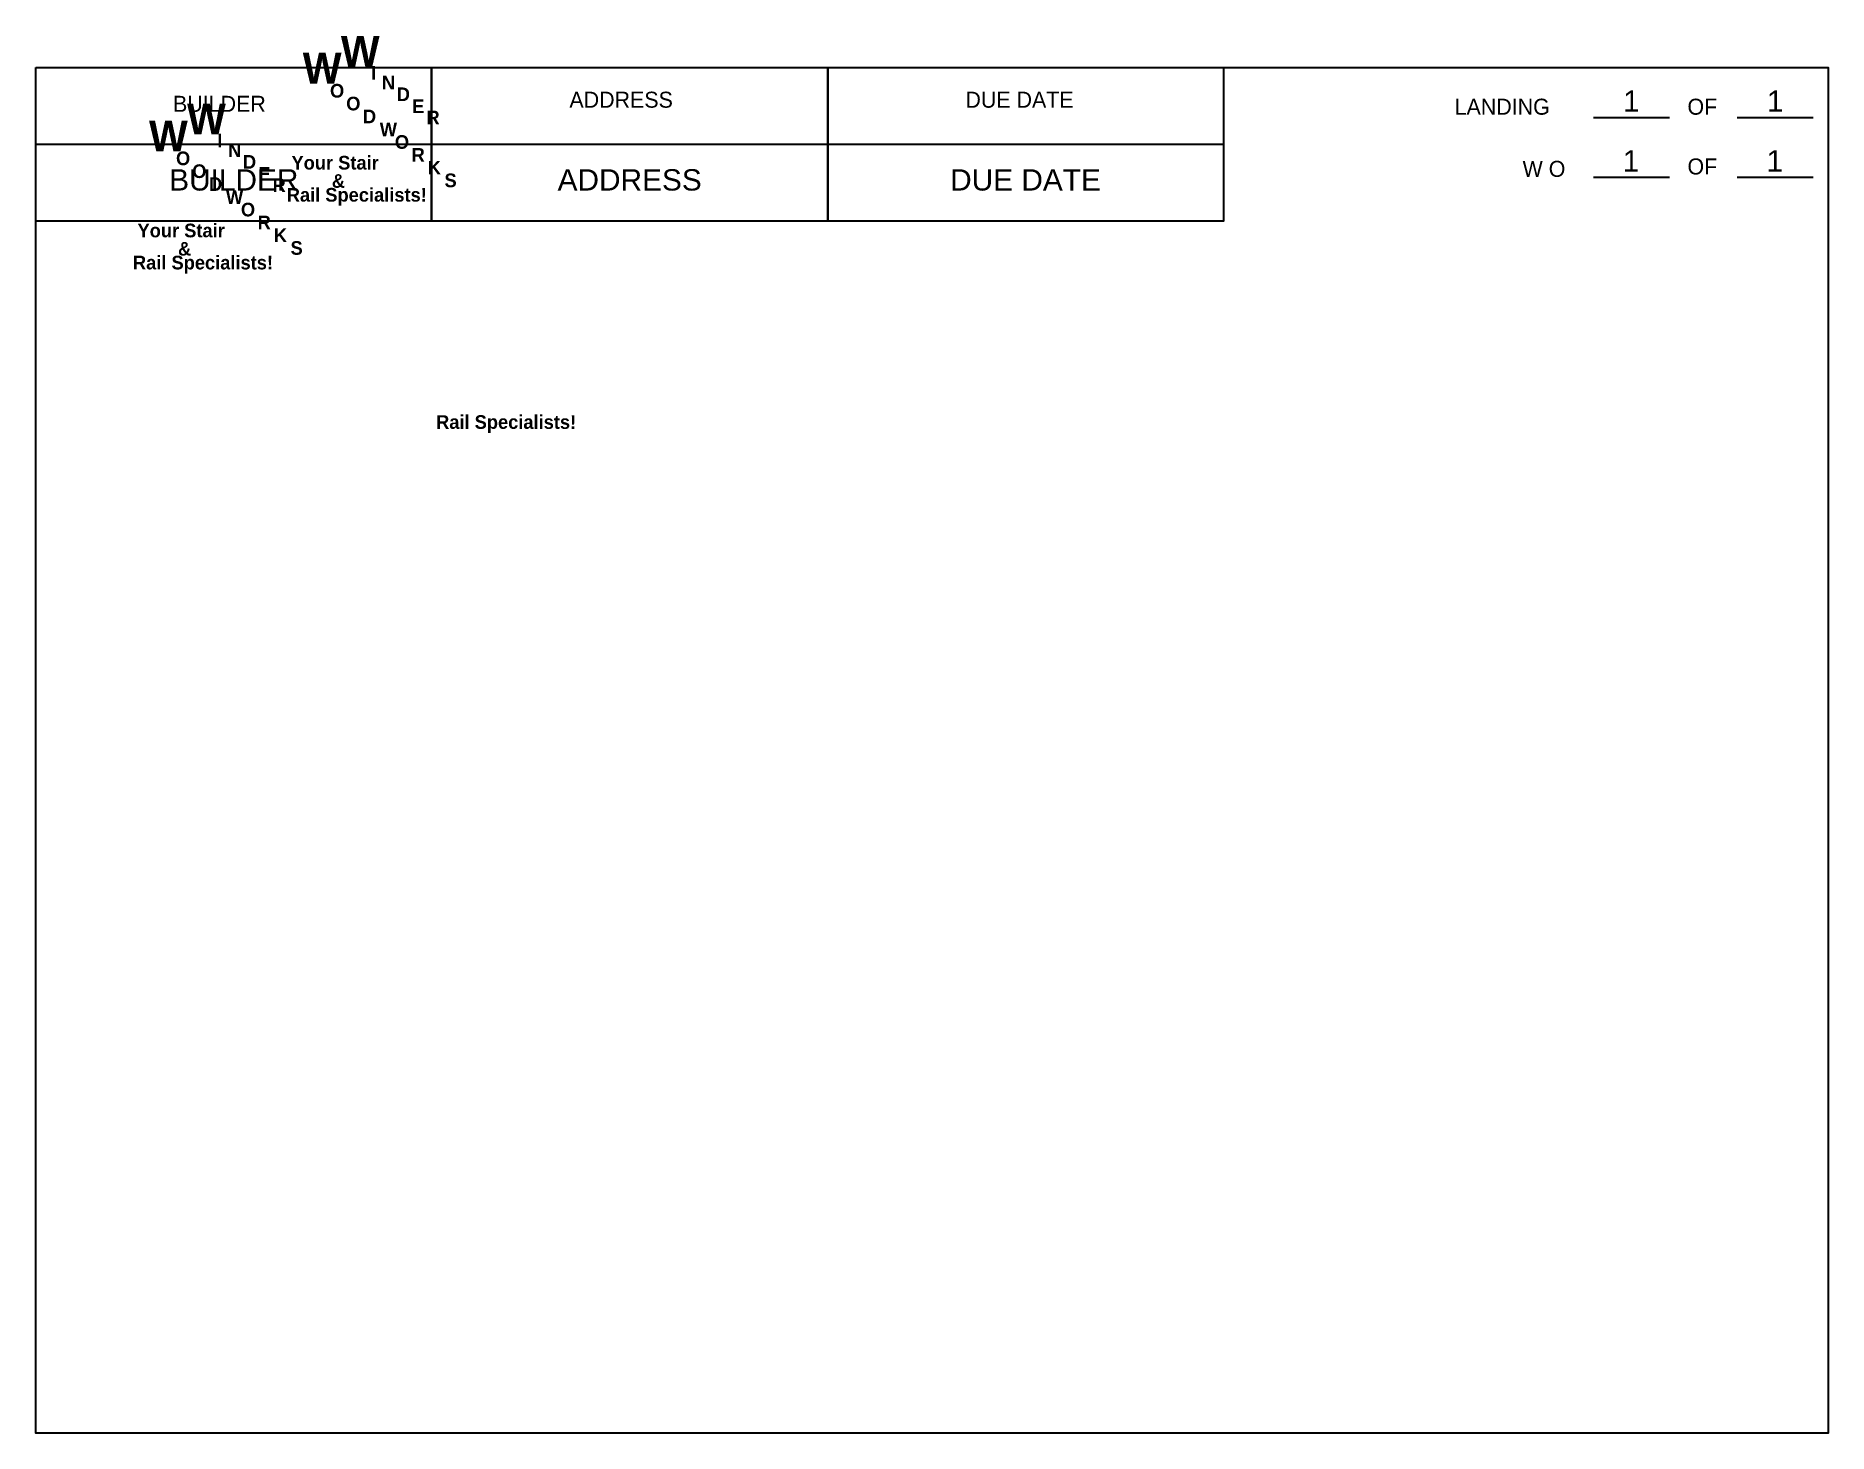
# Paper-space layout 'Landscape Plain' of a CAD drawing. Header units: inches. Extents: x 0 to 10.5, y 0.1 to 8.3.
import ezdxf
from ezdxf.enums import TextEntityAlignment as Align

# ---------------------------------------------------------------- set-up
doc = ezdxf.new("R2010")
doc.units = ezdxf.units.IN
doc.header["$MEASUREMENT"] = 0
for name, color, linetype, lineweight in [('Border', 1, 'Continuous', 35), ('Border @ 1', 1, 'Continuous', 35), ('Concrete', 40, 'Continuous', 9), ('Kick', 4, 'Continuous', 9), ('Stringer @ 1', 7, 'Continuous', 13), ('Stringer @ 16', 7, 'Continuous', 13), ('Stringer Template @ 16', 3, 'Continuous', 9)]:
    doc.layers.add(name, color=color, linetype=linetype, lineweight=lineweight)
doc.styles.add('3-32 Text', font='arial.ttf', dxfattribs={"height": 0.09375})
doc.styles.add('PRINT', font='ARIALUNI.TTF', dxfattribs={"height": 0.125})

# ---------------------------------------------------------------- blocks, each defined once
blk = doc.blocks.new('Landscape Plain')
at = {"layer": 'Border @ 1', "style": 'PRINT'}
for tag, p in [('L', (9.347, -0.197)), ('L', (10.19, -0.197)), ('WO', (9.344, -0.546)), ('WO', (10.187, -0.546))]:
    blk.add_attdef(tag, text='', height=0.125, dxfattribs=at).set_placement(p, align=Align.MIDDLE)
for tag, p in [('BUILDER', (1.16, -0.721)), ('ADDRESS', (3.479, -0.721)), ('DUEDATE', (5.798, -0.721))]:
    blk.add_attdef(tag, text='', height=0.125, dxfattribs=at).set_placement(p, align=Align.CENTER)

psp = doc.layouts.new('Landscape Plain')

# ---------------------------------------------------------------- linework, layer by layer
at = {"layer": 'Border'}
for p, q in [((9.171, 7.793), (9.616, 7.793)), ((10.013, 7.793), (10.458, 7.793)), ((2.365, 7.635), (0.046, 7.635)), ((4.685, 7.635), (2.365, 7.635)), ((7.004, 7.635), (4.685, 7.635)), ((9.171, 7.443), (9.616, 7.443)), ((10.013, 7.443), (10.458, 7.443))]:
    psp.add_line(p, q, dxfattribs=at)
for points in [[(0.046, 8.086), (10.546, 8.086), (10.546, 0.086), (0.046, 0.086)], [(0.046, 8.086), (2.365, 8.086), (2.365, 7.185), (0.046, 7.185)], [(2.365, 8.086), (4.685, 8.086), (4.685, 7.185), (2.365, 7.185)], [(4.685, 8.086), (7.004, 8.086), (7.004, 7.185), (4.685, 7.185)]]:
    psp.add_lwpolyline(points, close=True, dxfattribs=at)

# ---------------------------------------------------------------- block references
at = {"layer": 'Concrete'}
ref = psp.add_blockref('Landscape Plain', (0.046, 8.086), dxfattribs=at)
ref.add_attrib('BUILDER', 'BUILDER', dxfattribs={"layer": 'Border @ 1', "height": 0.125, "style": 'PRINT'}).set_placement((1.206, 7.365), align=Align.CENTER)
ref.add_attrib('ADDRESS', 'ADDRESS', dxfattribs={"layer": 'Border @ 1', "height": 0.125, "style": 'PRINT'}).set_placement((3.525, 7.365), align=Align.CENTER)
ref.add_attrib('DUEDATE', 'DUE DATE', dxfattribs={"layer": 'Border @ 1', "height": 0.125, "style": 'PRINT'}).set_placement((5.844, 7.365), align=Align.CENTER)
ref.add_attrib('L', '1', dxfattribs={"layer": 'Border @ 1', "height": 0.125, "style": 'PRINT'}).set_placement((9.393, 7.889), align=Align.MIDDLE)
ref.add_attrib('L', '1', dxfattribs={"layer": 'Border @ 1', "height": 0.125, "style": 'PRINT'}).set_placement((10.236, 7.889), align=Align.MIDDLE)
ref.add_attrib('WO', '1', dxfattribs={"layer": 'Border @ 1', "height": 0.125, "style": 'PRINT'}).set_placement((9.391, 7.539), align=Align.MIDDLE)
ref.add_attrib('WO', '1', dxfattribs={"layer": 'Border @ 1', "height": 0.125, "style": 'PRINT'}).set_placement((10.233, 7.539), align=Align.MIDDLE)

# ---------------------------------------------------------------- texts
at = {"layer": 'Stringer @ 1', "char_height": 0.09375, "attachment_point": 1, "style": '3-32 Text'}
for s, heights, insert in [('{\\fHigh Tower Text|b0|i0|c0|p18;BUILDER}', [-0.0958], (0.85, 7.92)), ('{\\fHigh Tower Text|b0|i0|c0|p18;ADDRESS}', [-0.0958], (3.172, 7.944)), ('{\\fHigh Tower Text|b0|i0|c0|p18;DUE DATE}', [-0.0958], (5.492, 7.944)), ('{\\fHigh Tower Text|b0|i0|c0|p18;LANDING}', [-0.0965], (8.358, 7.903)), ('{\\fHigh Tower Text|b0|i0|c0|p18;OF}', [-0.0958], (9.722, 7.903)), ('{\\fHigh Tower Text|b0|i0|c0|p18;W O}', [-0.0963], (8.756, 7.539)), ('{\\fHigh Tower Text|b0|i0|c0|p18;OF}', [-0.0958], (9.722, 7.553))]:
    psp.add_mtext_dynamic_manual_height_columns(s, width=2.21487, gutter_width=0.625, heights=heights, dxfattribs=dict(at, insert=insert))
at = {"layer": 'Stringer @ 16', "char_height": 0.08, "attachment_point": 1, "style": '3-32 Text'}
for s, width, heights, insert in [('\\pxsm0.75;{\\fStylus BT|b1|i0|c0|p34;    Your Stair\\P    }', 201.73992, [-0.201], (1.425, 7.568)), ('\\pxsm0.75;{\\fStylus BT|b1|i0|c0|p34;   &    }', 201.73992, [-0.101], (1.691, 7.461)), ('{\\fStylus BT|b1|i0|c0|p34;Rail Specialists!}', 84.46821, [-0.111], (1.516, 7.38)), ('\\pxsm0.75;{\\fStylus BT|b1|i0|c0|p34;    Your Stair\\P    }', 201.73992, [-0.201], (0.523, 7.171)), ('\\pxsm0.75;{\\fStylus BT|b1|i0|c0|p34;   &    }', 201.73992, [-0.101], (0.79, 7.064)), ('{\\fStylus BT|b1|i0|c0|p34;Rail Specialists!}', 84.46821, [-0.111], (0.615, 6.983)), ('{\\fStylus BT|b1|i0|c0|p34;Rail Specialists!}', 84.46821, [-0.111], (2.391, 6.049))]:
    psp.add_mtext_dynamic_manual_height_columns(s, width=width, gutter_width=10, heights=heights, dxfattribs=dict(at, insert=insert))
at = {"layer": 'Stringer Template @ 16', "style": '3-32 Text'}
for s, heights, insert, char_height, attachment_point in [('{\\fSuperFrench|b1|i0|c2|p2;W}', [-0.185], (1.833, 8.271), 0.18, 1), ('{\\fSuperFrench|b1|i0|c2|p2;W}', [-0.185], (1.61, 8.172), 0.18, 1), ('{\\fSuperFrench|b1|i0|c2|p2;I}', [-0.08], (2.025, 8.055), 0.08, 5), ('{\\fSuperFrench|b1|i0|c2|p2;O}', [-0.0823], (1.811, 7.949), 0.08, 5), ('{\\fSuperFrench|b1|i0|c2|p2;N}', [-0.08], (2.112, 7.998), 0.08, 5), ('{\\fSuperFrench|b1|i0|c2|p2;O}', [-0.0823], (1.906, 7.874), 0.08, 5), ('{\\fSuperFrench|b1|i0|c2|p2;D}', [-0.08], (2.199, 7.929), 0.08, 5), ('{\\fSuperFrench|b1|i0|c2|p2;E}', [-0.08], (2.286, 7.859), 0.08, 5), ('{\\fSuperFrench|b1|i0|c2|p2;W}', [-0.185], (0.709, 7.775), 0.18, 1), ('{\\fSuperFrench|b1|i0|c2|p2;W}', [-0.185], (0.932, 7.874), 0.18, 1), ('{\\fSuperFrench|b1|i0|c2|p2;D}', [-0.08], (2.001, 7.799), 0.08, 5), ('{\\fSuperFrench|b1|i0|c2|p2;R}', [-0.0828], (2.373, 7.793), 0.08, 5), ('{\\fSuperFrench|b1|i0|c2|p2;I}', [-0.08], (1.124, 7.658), 0.08, 5), ('{\\fSuperFrench|b1|i0|c2|p2;W}', [-0.0823], (2.061, 7.763), 0.08, 1), ('{\\fSuperFrench|b1|i0|c2|p2;O}', [-0.0823], (2.191, 7.649), 0.08, 5), ('{\\fSuperFrench|b1|i0|c2|p2;O}', [-0.0823], (0.909, 7.553), 0.08, 5), ('{\\fSuperFrench|b1|i0|c2|p2;N}', [-0.08], (1.211, 7.601), 0.08, 5), ('{\\fSuperFrench|b1|i0|c2|p2;D}', [-0.08], (1.298, 7.533), 0.08, 5), ('{\\fSuperFrench|b1|i0|c2|p2;R}', [-0.0828], (2.286, 7.574), 0.08, 5), ('{\\fSuperFrench|b1|i0|c2|p2;O}', [-0.0823], (1.004, 7.478), 0.08, 5), ('{\\fSuperFrench|b1|i0|c2|p2;E}', [-0.08], (1.385, 7.462), 0.08, 5), ('{\\fSuperFrench|b1|i0|c2|p2;K}', [-0.08], (2.381, 7.499), 0.08, 5), ('{\\fSuperFrench|b1|i0|c2|p2;S}', [-0.0829], (2.476, 7.424), 0.08, 5), ('{\\fSuperFrench|b1|i0|c2|p2;D}', [-0.08], (1.099, 7.403), 0.08, 5), ('{\\fSuperFrench|b1|i0|c2|p2;W}', [-0.0823], (1.16, 7.367), 0.08, 1), ('{\\fSuperFrench|b1|i0|c2|p2;R}', [-0.0828], (1.472, 7.396), 0.08, 5), ('{\\fSuperFrench|b1|i0|c2|p2;O}', [-0.0823], (1.289, 7.253), 0.08, 5), ('{\\fSuperFrench|b1|i0|c2|p2;R}', [-0.0828], (1.384, 7.178), 0.08, 5), ('{\\fSuperFrench|b1|i0|c2|p2;K}', [-0.08], (1.479, 7.103), 0.08, 5), ('{\\fSuperFrench|b1|i0|c2|p2;S}', [-0.0829], (1.574, 7.028), 0.08, 5)]:
    psp.add_mtext_dynamic_manual_height_columns(s, width=46.54479, gutter_width=10, heights=heights, dxfattribs=dict(at, insert=insert, char_height=char_height, attachment_point=attachment_point))

# ---------------------------------------------------------------- viewports
at = {"layer": 'Kick', "view_target_point": (72.211, 81.436)}
vp = psp.add_viewport(center=(5.296, 4.086), size=(10.5, 8), view_center_point=(83.217, 70.944), view_height=192, dxfattribs=at)
vp.dxf.flags = 0x10000  # cut along an outline
vp.dxf.clipping_boundary_handle = psp.add_lwpolyline([(0.046, 8.086), (10.546, 8.086), (10.546, 0.086), (0.046, 0.086)], format="xyb", close=True, dxfattribs={"invisible": 1}).dxf.handle

doc.saveas('drawing.dxf')
